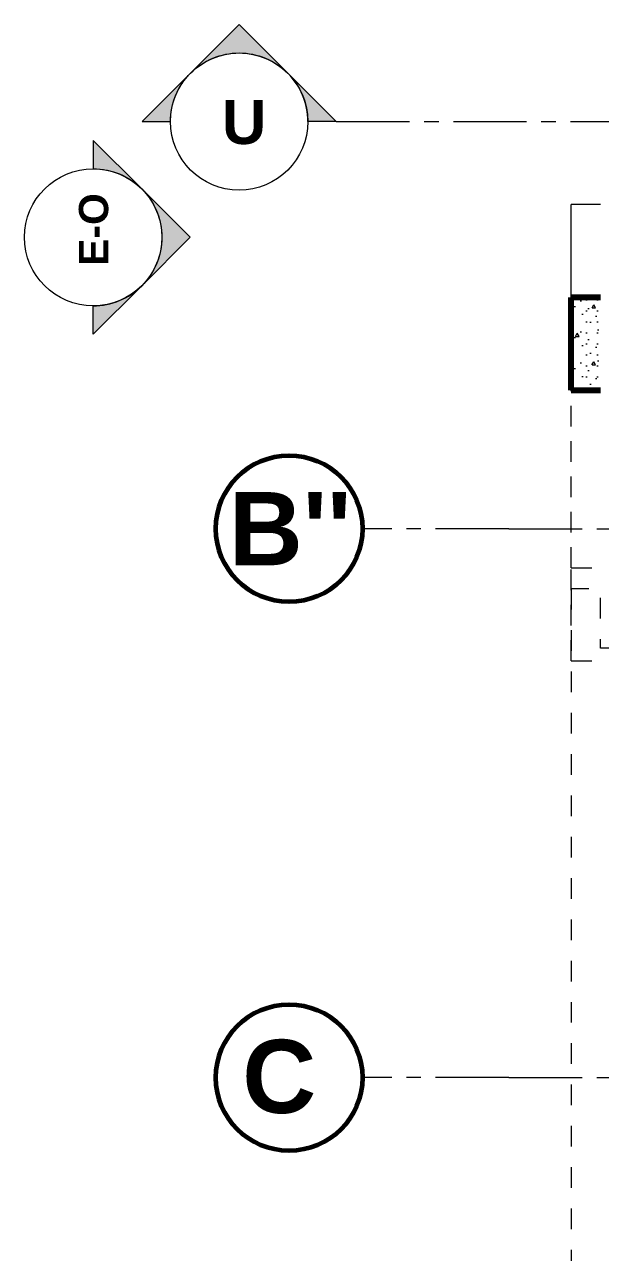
# Model space of a CAD drawing. Header units: inches. Extents: x -38 to 5698, y -33 to 92.
# Drawn here: x 280.04 to 283.97, y 15.96 to 24.34 of the extents above; entities that cross this region are included whole.
import ezdxf

# ---------------------------------------------------------------- set-up
doc = ezdxf.new("R2010")
doc.units = ezdxf.units.IN
doc.header["$MEASUREMENT"] = 0
doc.set_wipeout_variables(frame=1)
for name, pattern in [('Línea Oculta', [0.195611, 0.141111, -0.0545]), ('Punto & Raya', [0.65, 0.5, -0.075, 0, -0.075]), ('Rayas', [0.282222, 0.141111, -0.141111]), ('Wipeout_Contour', [1, 0, -1])]:
    doc.linetypes.add(name, pattern=pattern)
for name, color, linetype in [('02 _ ARQ _ ALB _ Ejes Generales', 7, 'Continuous'), ('08 _ STR _ EXT _ 07 Losa Aligerada', 7, 'Continuous'), ('08 _ STR _ EXT _ 08 Placas Inclinadas', 7, 'Continuous'), ('Marcador - Alzados', 7, 'Continuous'), ('Marcador - Secciones', 251, 'Continuous')]:
    doc.layers.add(name, color=color, linetype=linetype)
doc.styles.add('Estilo_Generado_1', font='swisseb.ttf')

msp = doc.modelspace()

# ---------------------------------------------------------------- hatches: boundary and pattern name
at = {"layer": 'Marcador - Alzados', "linetype": 'Continuous', "lineweight": 13}
for points in [[(280.5079, 23.553), (280.5079, 23.359, -0.198912), (280.8391, 23.2218)], [(280.8391, 23.2218, -0.414214), (280.8391, 22.5593), (281.1704, 22.8905)], [(280.5079, 22.228), (280.8391, 22.5593, -0.198912), (280.5079, 22.4221)]]:
    msp.add_hatch(color=7, dxfattribs=at).paths.add_polyline_path(points)
at = {"layer": 'Marcador - Secciones', "linetype": 'Continuous', "lineweight": 13}
for points in [[(281.1729, 24.0128, -0.414214), (281.8354, 24.0128), (281.5042, 24.344)], [(280.8417, 23.6815), (281.0357, 23.6815, -0.198912), (281.1729, 24.0128)], [(282.1667, 23.6815), (281.8354, 24.0128, -0.198912), (281.9726, 23.6815)]]:
    msp.add_hatch(color=7, dxfattribs=at).paths.add_polyline_path(points)

# ---------------------------------------------------------------- linework, layer by layer
at = {"layer": '02 _ ARQ _ ALB _ Ejes Generales', "color": 252, "linetype": 'Punto & Raya', "lineweight": 13}
for p, q in [((283.3454, 20.9), (282.3454, 20.9)), ((283.3454, 20.9), (285.3454, 20.9)), ((283.3454, 17.15), (282.3454, 17.15)), ((283.3454, 17.15), (289.3454, 17.15))]:
    msp.add_line(p, q, dxfattribs=at)
at = {"layer": '02 _ ARQ _ ALB _ Ejes Generales', "color": 7, "linetype": 'Continuous', "lineweight": 60}
for centre in [(281.8454, 20.9), (281.8454, 17.15)]:
    msp.add_circle(centre, 0.5, dxfattribs=at)
at = {"layer": '08 _ STR _ EXT _ 07 Losa Aligerada', "color": 7, "linetype": 'Rayas', "lineweight": 18, "flags": 128}
msp.add_lwpolyline([(283.7702, 20.4887), (283.7702, 4.4), (295.2587, 4.4), (295.2587, 4.6), (294.9122, 4.6), (294.9122, 6.35), (285.72, 6.35), (285.72, 20.0845), (283.9702, 20.0845), (283.9702, 20.4887)], close=True, dxfattribs=at)
at = {"layer": '08 _ STR _ EXT _ 08 Placas Inclinadas', "color": 7, "linetype": 'Continuous', "lineweight": 80}
msp.add_line((283.7702, 21.8454), (283.9702, 21.8454), dxfattribs=at)
at = {"layer": '08 _ STR _ EXT _ 08 Placas Inclinadas', "color": 251, "linetype": 'Línea Oculta', "lineweight": 13}
msp.add_line((283.7702, 20.633), (283.9702, 20.633), dxfattribs=at)
at = {"layer": '08 _ STR _ EXT _ 08 Placas Inclinadas', "color": 251, "linetype": 'Línea Oculta', "lineweight": 13, "flags": 128}
for points in [[(283.7702, 20.633), (283.7702, 21.8454)], [(283.7702, 19.9979), (283.7702, 20.633)], [(283.7702, 19.9979), (283.9702, 19.9979)]]:
    msp.add_lwpolyline(points, dxfattribs=at)
at = {"layer": 'Marcador - Alzados', "color": 7, "linetype": 'Continuous', "lineweight": 13, "flags": 128}
for points in [[(280.5079, 23.553), (280.5079, 23.359, -0.198912), (280.8391, 23.2218)], [(280.8391, 23.2218, -0.414214), (280.8391, 22.5593), (281.1704, 22.8905)], [(280.5079, 22.228), (280.5079, 22.4221, 0.198912), (280.8391, 22.5593)]]:
    msp.add_lwpolyline(points, format="xyb", close=True, dxfattribs=at)
at = {"layer": 'Marcador - Alzados', "color": 7, "linetype": 'Continuous', "lineweight": 13}
msp.add_circle((280.5079, 22.8905), 0.4685, dxfattribs=at)
at = {"layer": 'Marcador - Secciones', "color": 251, "linetype": 'Punto & Raya', "lineweight": 13}
msp.add_line((282.1667, 23.6815), (306.4526, 23.6815), dxfattribs=at)
at = {"layer": 'Marcador - Secciones', "color": 7, "linetype": 'Continuous', "lineweight": 13, "flags": 128}
for points in [[(281.1729, 24.0128, -0.414214), (281.8354, 24.0128), (281.5042, 24.344)], [(280.8417, 23.6815), (281.0357, 23.6815, -0.198912), (281.1729, 24.0128)], [(282.1667, 23.6815), (281.9726, 23.6815, 0.198912), (281.8354, 24.0128)]]:
    msp.add_lwpolyline(points, format="xyb", close=True, dxfattribs=at)
at = {"layer": 'Marcador - Secciones', "color": 7, "linetype": 'Continuous', "lineweight": 13}
msp.add_circle((281.5042, 23.6815), 0.4685, dxfattribs=at)

# ---------------------------------------------------------------- texts
at = {"layer": '02 _ ARQ _ ALB _ Ejes Generales', "color": 7, "lineweight": 30, "char_height": 0.5, "attachment_point": 1, "style": 'Estilo_Generado_1'}
for s, insert in [("\\A1;{\\pql;\\pt0;\\fSwis721 Ex BT|b1|i0|c0|p34;B''}", (281.434, 21.15)), ('\\A1;{\\pql;\\pt0;\\fSwis721 Ex BT|b1|i0|c0|p34;C}', (281.5254, 17.4081))]:
    msp.add_mtext(s, dxfattribs=dict(at, insert=insert))
at = {"layer": 'Marcador - Alzados', "color": 5, "lineweight": 35, "insert": (280.6131, 23.1922), "char_height": 0.2, "attachment_point": 9, "rotation": 90, "style": 'Estilo_Generado_1'}
msp.add_mtext('\\A1;{\\pqr;\\pt0;\\fSwis721 Ex BT|b1|i0|c0|p34;E-O}', dxfattribs=at)
at = {"layer": 'Marcador - Secciones', "color": 5, "lineweight": 25, "insert": (281.6893, 23.5237), "char_height": 0.3, "attachment_point": 9, "style": 'Estilo_Generado_1'}
msp.add_mtext('\\A1;{\\pqr;\\pt0;\\fSwis721 Ex BT|b1|i0|c0|p34;U}', dxfattribs=at)

# ---------------------------------------------------------------- wipeouts: each hides what was drawn before it
at = {"color": 254, "linetype": 'Wipeout_Contour', "lineweight": 0, "ltscale": 9674.619041}
msp.add_wipeout([(283.9702, 23.1156), (283.7702, 23.1156), (283.7702, 22.4805), (283.9702, 22.4805)], dxfattribs=at).dxf.layer = '08 _ STR _ EXT _ 08 Placas Inclinadas'

# ---------------------------------------------------------------- next in the draw order: hatches: boundary and pattern name
at = {"layer": '08 _ STR _ EXT _ 08 Placas Inclinadas', "linetype": 'Continuous', "lineweight": 9}
h = msp.add_hatch(dxfattribs=at)
h.set_pattern_fill('HORMIGÓN_EN_MASA_0002', style=0, pattern_type=2)
h.set_pattern_definition([(0, (277.50004, 6e-09), (0, 0.3897114), [0.024375, -0.200625]), (0, (277.61254, 0.19486), (0, 0.3897114), [0.024375, -0.200625]), (60, (277.50004, 6e-09), (-0.3375, 0.194856), [0.024375, -0.200625]), (60, (277.72504, 6e-09), (-0.3375, 0.194856), [0.024375, -0.200625]), (120, (277.5244, 6e-09), (0.3375, 0.194856), [0.024375, -0.200625]), (120, (277.7494, 6e-09), (0.3375, 0.194856), [0.024375, -0.200625]), (0, (277.50004, 0.0375), (0, 0.075), [0, -0.075, 0, -0.1125]), (45, (277.53754, 0.0375), (-0.053033, 0.053033), [0, -0.05625, 0, -0.09375])])
h.paths.add_polyline_path([(283.7702, 21.8454), (283.9702, 21.8454), (283.9702, 22.4805), (283.7702, 22.4805)])

# ---------------------------------------------------------------- next in the draw order: linework, layer by layer
at = {"layer": '08 _ STR _ EXT _ 08 Placas Inclinadas', "color": 7, "linetype": 'Continuous', "lineweight": 80}
msp.add_line((283.9702, 22.4805), (283.7702, 22.4805), dxfattribs=at)
at = {"layer": '08 _ STR _ EXT _ 08 Placas Inclinadas', "color": 7, "linetype": 'Continuous', "lineweight": 13, "flags": 128}
for points in [[(283.9702, 23.1156), (283.7702, 23.1156)], [(283.7702, 22.4805), (283.7702, 23.1156)]]:
    msp.add_lwpolyline(points, dxfattribs=at)
at = {"layer": '08 _ STR _ EXT _ 08 Placas Inclinadas', "color": 7, "linetype": 'Continuous', "lineweight": 80, "flags": 128}
msp.add_lwpolyline([(283.7702, 21.8454), (283.7702, 22.4805)], dxfattribs=at)

doc.saveas('drawing.dxf')
